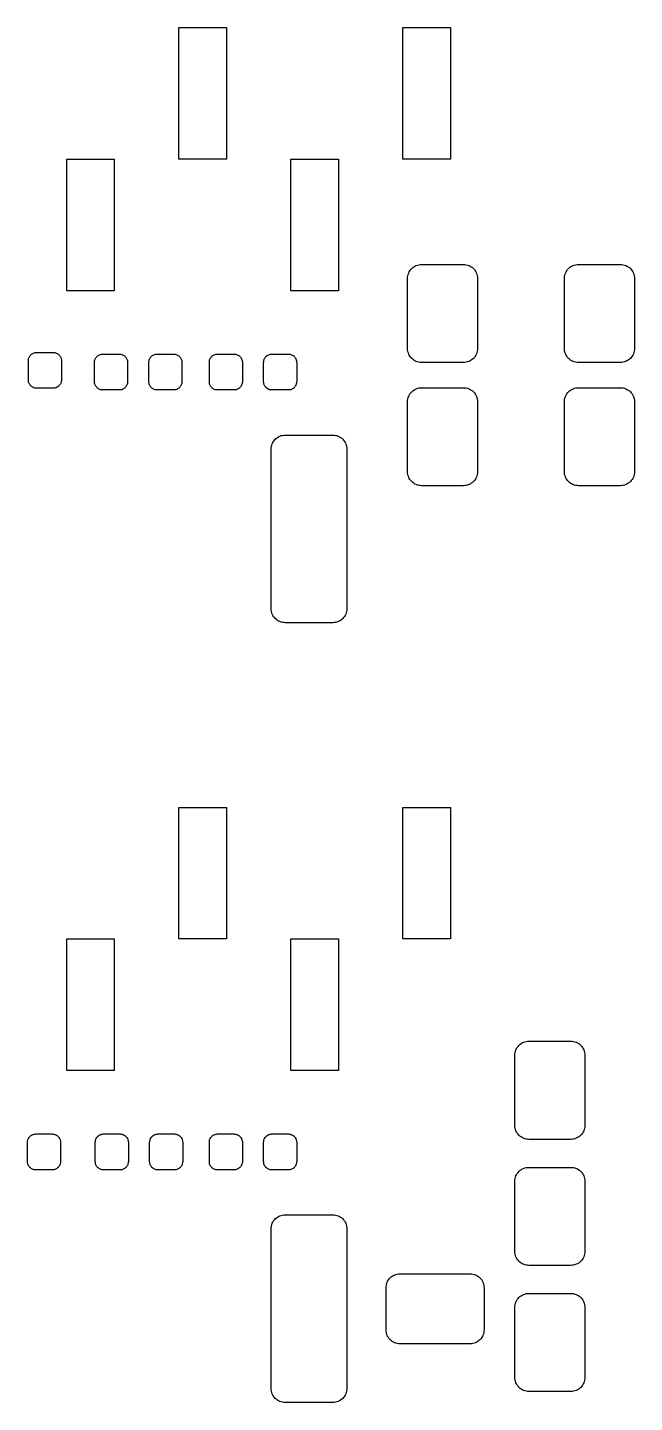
# Model space of a CAD drawing. Extents: x 0 to 58, y -40.2 to 0.4.
# Drawn here: x 29.47 to 40.31, y -24.15 to 0.39 of the extents above; entities that cross this region are included whole.
import ezdxf

# ---------------------------------------------------------------- set-up
doc = ezdxf.new("R2010")
doc.units = 0
doc.layers.get('0').update_dxf_attribs({"linetype": 'CONTINUOUS'})

msp = doc.modelspace()

# ---------------------------------------------------------------- linework, layer by layer
at = {"color": 7}
for points in [[(33.025049, -1.960281), (32.17415, -1.960281), (32.17415, 0.389217), (33.025049, 0.389217)], [(37.023005, -1.960281), (36.174646, -1.960281), (36.174646, 0.389217), (37.023005, 0.389217)], [(31.023531, -4.309779), (30.175172, -4.309779), (30.175172, -1.960281), (31.023531, -1.960281)], [(35.024027, -4.309779), (34.173128, -4.309779), (34.173128, -1.960281), (35.024027, -1.960281)], [(37.282085, -3.839879), (37.307485, -3.844959), (37.330345, -3.850039), (37.353205, -3.857659), (37.376065, -3.867819), (37.396385, -3.880519), (37.416705, -3.895759), (37.434485, -3.913539), (37.452265, -3.931319), (37.467505, -3.951639), (37.480205, -3.971959), (37.490365, -3.994819), (37.497985, -4.017679), (37.503065, -4.040539), (37.508145, -4.065939), (37.508145, -4.088799), (37.508145, -5.338478), (37.508145, -5.363878), (37.503065, -5.389278), (37.497985, -5.412138), (37.490365, -5.434998), (37.480205, -5.457858), (37.467505, -5.478178), (37.452265, -5.498498), (37.434485, -5.516278), (37.416705, -5.531518), (37.396385, -5.546758), (37.376065, -5.559458), (37.353205, -5.569618), (37.330345, -5.579778), (37.307485, -5.584858), (37.282085, -5.587398), (37.259225, -5.589938), (36.507386, -5.589938), (36.484526, -5.587398), (36.459126, -5.584858), (36.436266, -5.579778), (36.413406, -5.569618), (36.390546, -5.559458), (36.370226, -5.546758), (36.349906, -5.531518), (36.332126, -5.516278), (36.314346, -5.498498), (36.301646, -5.478178), (36.288946, -5.457858), (36.278786, -5.434998), (36.268626, -5.412138), (36.263546, -5.389278), (36.258466, -5.363878), (36.258466, -5.338478), (36.258466, -4.088799), (36.258466, -4.065939), (36.263546, -4.040539), (36.268626, -4.017679), (36.278786, -3.994819), (36.288946, -3.971959), (36.301646, -3.951639), (36.314346, -3.931319), (36.332126, -3.913539), (36.349906, -3.895759), (36.370226, -3.880519), (36.390546, -3.867819), (36.413406, -3.857659), (36.436266, -3.850039), (36.459126, -3.844959), (36.484526, -3.839879), (36.507386, -3.839879), (37.259225, -3.839879)], [(40.083702, -3.839879), (40.106562, -3.844959), (40.131962, -3.850039), (40.154822, -3.857659), (40.175142, -3.867819), (40.198002, -3.880519), (40.218322, -3.895759), (40.236102, -3.913539), (40.251342, -3.931319), (40.266582, -3.951639), (40.279282, -3.971959), (40.289442, -3.994819), (40.297062, -4.017679), (40.304682, -4.040539), (40.307222, -4.065939), (40.309762, -4.088799), (40.309762, -5.338478), (40.307222, -5.363878), (40.304682, -5.389278), (40.297062, -5.412138), (40.289442, -5.434998), (40.279282, -5.457858), (40.266582, -5.478178), (40.251342, -5.498498), (40.236102, -5.516278), (40.218322, -5.531518), (40.198002, -5.546758), (40.175142, -5.559458), (40.154822, -5.569618), (40.131962, -5.579778), (40.106562, -5.584858), (40.083702, -5.587398), (40.058302, -5.589938), (39.309003, -5.589938), (39.283603, -5.587398), (39.260743, -5.584858), (39.235343, -5.579778), (39.212483, -5.569618), (39.189623, -5.559458), (39.169303, -5.546758), (39.148983, -5.531518), (39.131203, -5.516278), (39.115963, -5.498498), (39.100723, -5.478178), (39.088023, -5.457858), (39.077863, -5.434998), (39.070243, -5.412138), (39.062623, -5.389278), (39.060083, -5.363878), (39.057543, -5.338478), (39.057543, -4.088799), (39.060083, -4.065939), (39.062623, -4.040539), (39.070243, -4.017679), (39.077863, -3.994819), (39.088023, -3.971959), (39.100723, -3.951639), (39.115963, -3.931319), (39.131203, -3.913539), (39.148983, -3.895759), (39.169303, -3.880519), (39.189623, -3.867819), (39.212483, -3.857659), (39.235343, -3.850039), (39.260743, -3.844959), (39.283603, -3.839879), (39.309003, -3.839879), (40.058302, -3.839879)], [(29.946572, -5.412138), (29.959272, -5.412138), (29.974512, -5.417218), (29.987212, -5.422298), (30.002452, -5.427378), (30.012612, -5.434998), (30.025312, -5.442618), (30.035472, -5.452778), (30.045632, -5.462938), (30.053252, -5.475638), (30.060872, -5.488338), (30.068492, -5.501038), (30.073572, -5.513738), (30.076112, -5.528978), (30.078652, -5.544218), (30.078652, -5.556918), (30.078652, -5.902357), (30.078652, -5.917597), (30.076112, -5.930297), (30.073572, -5.945537), (30.068492, -5.958237), (30.060872, -5.970937), (30.053252, -5.983637), (30.045632, -5.996337), (30.035472, -6.006497), (30.025312, -6.016657), (30.012612, -6.024277), (30.002452, -6.031897), (29.987212, -6.039517), (29.974512, -6.044597), (29.959272, -6.047137), (29.946572, -6.049677), (29.931332, -6.049677), (29.636692, -6.049677), (29.621452, -6.049677), (29.608752, -6.047137), (29.593512, -6.044597), (29.580812, -6.039517), (29.568112, -6.031897), (29.555412, -6.024277), (29.542712, -6.016657), (29.532552, -6.006497), (29.522392, -5.996337), (29.514772, -5.983637), (29.507152, -5.970937), (29.499532, -5.958237), (29.494452, -5.945537), (29.491912, -5.930297), (29.489372, -5.917597), (29.489372, -5.902357), (29.489372, -5.556918), (29.489372, -5.544218), (29.491912, -5.528978), (29.494452, -5.513738), (29.499532, -5.501038), (29.507152, -5.488338), (29.514772, -5.475638), (29.522392, -5.462938), (29.532552, -5.452778), (29.542712, -5.442618), (29.555412, -5.434998), (29.568112, -5.427378), (29.580812, -5.422298), (29.593512, -5.417218), (29.608752, -5.412138), (29.621452, -5.412138), (29.636692, -5.409598), (29.931332, -5.409598)], [(31.125131, -5.440078), (31.140371, -5.442618), (31.155611, -5.447698), (31.168311, -5.450238), (31.181011, -5.457858), (31.193711, -5.465478), (31.206411, -5.473098), (31.216571, -5.483258), (31.226731, -5.493418), (31.234351, -5.506118), (31.241971, -5.518818), (31.247051, -5.531518), (31.252131, -5.544218), (31.257211, -5.559458), (31.259751, -5.572158), (31.259751, -5.587398), (31.259751, -5.932837), (31.259751, -5.948077), (31.257211, -5.960777), (31.252131, -5.976017), (31.247051, -5.988717), (31.241971, -6.001417), (31.234351, -6.014117), (31.226731, -6.026817), (31.216571, -6.036977), (31.206411, -6.047137), (31.193711, -6.054757), (31.181011, -6.062377), (31.168311, -6.069997), (31.155611, -6.075077), (31.140371, -6.077617), (31.125131, -6.080157), (31.112431, -6.080157), (30.817791, -6.080157), (30.802551, -6.080157), (30.787311, -6.077617), (30.774611, -6.075077), (30.759371, -6.069997), (30.746671, -6.062377), (30.733971, -6.054757), (30.723811, -6.047137), (30.713651, -6.036977), (30.703491, -6.026817), (30.693331, -6.014117), (30.685711, -6.001417), (30.680631, -5.988717), (30.675551, -5.976017), (30.673011, -5.960777), (30.670471, -5.948077), (30.670471, -5.932837), (30.670471, -5.587398), (30.670471, -5.572158), (30.673011, -5.559458), (30.675551, -5.544218), (30.680631, -5.531518), (30.685711, -5.518818), (30.693331, -5.506118), (30.703491, -5.493418), (30.713651, -5.483258), (30.723811, -5.473098), (30.733971, -5.465478), (30.746671, -5.457858), (30.759371, -5.450238), (30.774611, -5.447698), (30.787311, -5.442618), (30.802551, -5.440078), (30.817791, -5.440078), (31.112431, -5.440078)], [(32.09541, -5.440078), (32.11065, -5.442618), (32.12335, -5.447698), (32.13859, -5.450238), (32.15129, -5.457858), (32.16399, -5.465478), (32.17415, -5.473098), (32.18685, -5.483258), (32.19447, -5.493418), (32.20463, -5.506118), (32.21225, -5.518818), (32.21733, -5.531518), (32.22241, -5.544218), (32.22749, -5.559458), (32.22749, -5.572158), (32.23003, -5.587398), (32.23003, -5.932837), (32.22749, -5.948077), (32.22749, -5.960777), (32.22241, -5.976017), (32.21733, -5.988717), (32.21225, -6.001417), (32.20463, -6.014117), (32.19447, -6.026817), (32.18685, -6.036977), (32.17415, -6.047137), (32.16399, -6.054757), (32.15129, -6.062377), (32.13859, -6.069997), (32.12335, -6.075077), (32.11065, -6.077617), (32.09541, -6.080157), (32.08271, -6.080157), (31.78553, -6.080157), (31.77283, -6.080157), (31.75759, -6.077617), (31.74489, -6.075077), (31.72965, -6.069997), (31.71695, -6.062377), (31.70425, -6.054757), (31.69409, -6.047137), (31.68139, -6.036977), (31.67377, -6.026817), (31.66361, -6.014117), (31.65599, -6.001417), (31.65091, -5.988717), (31.64583, -5.976017), (31.64329, -5.960777), (31.64075, -5.948077), (31.63821, -5.932837), (31.63821, -5.587398), (31.64075, -5.572158), (31.64329, -5.559458), (31.64583, -5.544218), (31.65091, -5.531518), (31.65599, -5.518818), (31.66361, -5.506118), (31.67377, -5.493418), (31.68139, -5.483258), (31.69409, -5.473098), (31.70425, -5.465478), (31.71695, -5.457858), (31.72965, -5.450238), (31.74489, -5.447698), (31.75759, -5.442618), (31.77283, -5.440078), (31.78553, -5.440078), (32.08271, -5.440078)], [(33.174909, -5.440078), (33.190149, -5.442618), (33.205389, -5.447698), (33.218089, -5.450238), (33.230789, -5.457858), (33.243489, -5.465478), (33.256189, -5.473098), (33.266349, -5.483258), (33.276509, -5.493418), (33.284129, -5.506118), (33.291749, -5.518818), (33.296829, -5.531518), (33.301909, -5.544218), (33.306989, -5.559458), (33.309529, -5.572158), (33.309529, -5.587398), (33.309529, -5.932837), (33.309529, -5.948077), (33.306989, -5.960777), (33.301909, -5.976017), (33.296829, -5.988717), (33.291749, -6.001417), (33.284129, -6.014117), (33.276509, -6.026817), (33.266349, -6.036977), (33.256189, -6.047137), (33.243489, -6.054757), (33.230789, -6.062377), (33.218089, -6.069997), (33.205389, -6.075077), (33.190149, -6.077617), (33.174909, -6.080157), (33.162209, -6.080157), (32.867569, -6.080157), (32.852329, -6.080157), (32.837089, -6.077617), (32.824389, -6.075077), (32.809149, -6.069997), (32.796449, -6.062377), (32.783749, -6.054757), (32.773589, -6.047137), (32.763429, -6.036977), (32.753269, -6.026817), (32.743109, -6.014117), (32.735489, -6.001417), (32.730409, -5.988717), (32.725329, -5.976017), (32.722789, -5.960777), (32.720249, -5.948077), (32.720249, -5.932837), (32.720249, -5.587398), (32.720249, -5.572158), (32.722789, -5.559458), (32.725329, -5.544218), (32.730409, -5.531518), (32.735489, -5.518818), (32.743109, -5.506118), (32.753269, -5.493418), (32.763429, -5.483258), (32.773589, -5.473098), (32.783749, -5.465478), (32.796449, -5.457858), (32.809149, -5.450238), (32.824389, -5.447698), (32.837089, -5.442618), (32.852329, -5.440078), (32.867569, -5.440078), (33.162209, -5.440078)], [(34.145188, -5.440078), (34.160428, -5.442618), (34.175668, -5.447698), (34.188368, -5.450238), (34.201068, -5.457858), (34.213768, -5.465478), (34.226468, -5.473098), (34.236628, -5.483258), (34.246788, -5.493418), (34.254408, -5.506118), (34.262028, -5.518818), (34.267108, -5.531518), (34.272188, -5.544218), (34.277268, -5.559458), (34.277268, -5.572158), (34.279808, -5.587398), (34.279808, -5.932837), (34.277268, -5.948077), (34.277268, -5.960777), (34.272188, -5.976017), (34.267108, -5.988717), (34.262028, -6.001417), (34.254408, -6.014117), (34.246788, -6.026817), (34.236628, -6.036977), (34.226468, -6.047137), (34.213768, -6.054757), (34.201068, -6.062377), (34.188368, -6.069997), (34.175668, -6.075077), (34.160428, -6.077617), (34.145188, -6.080157), (34.132488, -6.080157), (33.837848, -6.080157), (33.822608, -6.080157), (33.807368, -6.077617), (33.794668, -6.075077), (33.779428, -6.069997), (33.766728, -6.062377), (33.754028, -6.054757), (33.743868, -6.047137), (33.731168, -6.036977), (33.723548, -6.026817), (33.713388, -6.014117), (33.705768, -6.001417), (33.700688, -5.988717), (33.695608, -5.976017), (33.693068, -5.960777), (33.690528, -5.948077), (33.687988, -5.932837), (33.687988, -5.587398), (33.690528, -5.572158), (33.693068, -5.559458), (33.695608, -5.544218), (33.700688, -5.531518), (33.705768, -5.518818), (33.713388, -5.506118), (33.723548, -5.493418), (33.731168, -5.483258), (33.743868, -5.473098), (33.754028, -5.465478), (33.766728, -5.457858), (33.779428, -5.450238), (33.794668, -5.447698), (33.807368, -5.442618), (33.822608, -5.440078), (33.837848, -5.440078), (34.132488, -5.440078)], [(37.282085, -6.039517), (37.307485, -6.044597), (37.330345, -6.049677), (37.353205, -6.057297), (37.376065, -6.069997), (37.396385, -6.082697), (37.416705, -6.095397), (37.434485, -6.113177), (37.452265, -6.130957), (37.467505, -6.151277), (37.480205, -6.171597), (37.490365, -6.194457), (37.497985, -6.217317), (37.503065, -6.240177), (37.508145, -6.265577), (37.508145, -6.288437), (37.508145, -7.540656), (37.508145, -7.563516), (37.503065, -7.588916), (37.497985, -7.611776), (37.490365, -7.634636), (37.480205, -7.657496), (37.467505, -7.677816), (37.452265, -7.698136), (37.434485, -7.715916), (37.416705, -7.733696), (37.396385, -7.746396), (37.376065, -7.759096), (37.353205, -7.769256), (37.330345, -7.779416), (37.307485, -7.784496), (37.282085, -7.787036), (37.259225, -7.789576), (36.507386, -7.789576), (36.484526, -7.787036), (36.459126, -7.784496), (36.436266, -7.779416), (36.413406, -7.769256), (36.390546, -7.759096), (36.370226, -7.746396), (36.349906, -7.733696), (36.332126, -7.715916), (36.314346, -7.698136), (36.301646, -7.677816), (36.288946, -7.657496), (36.278786, -7.634636), (36.268626, -7.611776), (36.263546, -7.588916), (36.258466, -7.563516), (36.258466, -7.540656), (36.258466, -6.288437), (36.258466, -6.265577), (36.263546, -6.240177), (36.268626, -6.217317), (36.278786, -6.194457), (36.288946, -6.171597), (36.301646, -6.151277), (36.314346, -6.130957), (36.332126, -6.113177), (36.349906, -6.095397), (36.370226, -6.082697), (36.390546, -6.069997), (36.413406, -6.057297), (36.436266, -6.049677), (36.459126, -6.044597), (36.484526, -6.039517), (36.507386, -6.039517), (37.259225, -6.039517)], [(40.083702, -6.039517), (40.106562, -6.044597), (40.131962, -6.049677), (40.154822, -6.057297), (40.175142, -6.069997), (40.198002, -6.082697), (40.218322, -6.095397), (40.236102, -6.113177), (40.251342, -6.130957), (40.266582, -6.151277), (40.279282, -6.171597), (40.289442, -6.194457), (40.297062, -6.217317), (40.304682, -6.240177), (40.307222, -6.265577), (40.309762, -6.288437), (40.309762, -7.540656), (40.307222, -7.563516), (40.304682, -7.588916), (40.297062, -7.611776), (40.289442, -7.634636), (40.279282, -7.657496), (40.266582, -7.677816), (40.251342, -7.698136), (40.236102, -7.715916), (40.218322, -7.733696), (40.198002, -7.746396), (40.175142, -7.759096), (40.154822, -7.769256), (40.131962, -7.779416), (40.106562, -7.784496), (40.083702, -7.787036), (40.058302, -7.789576), (39.309003, -7.789576), (39.283603, -7.787036), (39.260743, -7.784496), (39.235343, -7.779416), (39.212483, -7.769256), (39.189623, -7.759096), (39.169303, -7.746396), (39.148983, -7.733696), (39.131203, -7.715916), (39.115963, -7.698136), (39.100723, -7.677816), (39.088023, -7.657496), (39.077863, -7.634636), (39.070243, -7.611776), (39.062623, -7.588916), (39.060083, -7.563516), (39.057543, -7.540656), (39.057543, -6.288437), (39.060083, -6.265577), (39.062623, -6.240177), (39.070243, -6.217317), (39.077863, -6.194457), (39.088023, -6.171597), (39.100723, -6.151277), (39.115963, -6.130957), (39.131203, -6.113177), (39.148983, -6.095397), (39.169303, -6.082697), (39.189623, -6.069997), (39.212483, -6.057297), (39.235343, -6.049677), (39.260743, -6.044597), (39.283603, -6.039517), (39.309003, -6.039517), (40.058302, -6.039517)], [(34.947827, -6.885336), (34.973227, -6.890416), (34.996087, -6.895496), (35.018947, -6.903116), (35.041807, -6.915816), (35.062127, -6.928516), (35.082447, -6.941216), (35.100227, -6.958996), (35.118007, -6.976776), (35.133247, -6.997096), (35.145947, -7.017416), (35.156107, -7.040276), (35.163727, -7.063136), (35.168807, -7.085996), (35.173887, -7.111396), (35.173887, -7.134256), (35.173887, -9.984134), (35.173887, -10.009534), (35.168807, -10.034933), (35.163727, -10.057793), (35.156107, -10.080653), (35.145947, -10.103513), (35.133247, -10.123833), (35.118007, -10.144153), (35.100227, -10.161933), (35.082447, -10.177173), (35.062127, -10.192413), (35.041807, -10.205113), (35.018947, -10.215273), (34.996087, -10.225433), (34.973227, -10.230513), (34.947827, -10.233053), (34.924967, -10.235593), (34.074068, -10.235593), (34.048668, -10.233053), (34.025808, -10.230513), (34.000408, -10.225433), (33.977548, -10.215273), (33.957228, -10.205113), (33.934368, -10.192413), (33.916588, -10.177173), (33.896268, -10.161933), (33.881028, -10.144153), (33.865788, -10.123833), (33.853088, -10.103513), (33.842928, -10.080653), (33.835308, -10.057793), (33.830228, -10.034933), (33.825148, -10.009534), (33.825148, -9.984134), (33.825148, -7.134256), (33.825148, -7.111396), (33.830228, -7.085996), (33.835308, -7.063136), (33.842928, -7.040276), (33.853088, -7.017416), (33.865788, -6.997096), (33.881028, -6.976776), (33.896268, -6.958996), (33.916588, -6.941216), (33.934368, -6.928516), (33.957228, -6.915816), (33.977548, -6.903116), (34.000408, -6.895496), (34.025808, -6.890416), (34.048668, -6.885336), (34.074068, -6.885336), (34.924967, -6.885336)], [(33.025049, -15.879468), (32.17415, -15.879468), (32.17415, -13.52997), (33.025049, -13.52997)], [(37.023005, -15.879468), (36.174646, -15.879468), (36.174646, -13.52997), (37.023005, -13.52997)], [(31.023531, -18.228966), (30.175172, -18.228966), (30.175172, -15.879468), (31.023531, -15.879468)], [(35.024027, -18.228966), (34.173128, -18.228966), (34.173128, -15.879468), (35.024027, -15.879468)], [(39.199783, -17.705726), (39.222643, -17.710806), (39.245503, -17.715886), (39.270903, -17.723506), (39.291223, -17.733666), (39.314083, -17.746366), (39.331863, -17.761606), (39.352183, -17.779386), (39.367423, -17.797166), (39.382663, -17.817486), (39.395363, -17.837806), (39.405523, -17.860666), (39.413143, -17.883526), (39.418223, -17.906386), (39.423303, -17.931786), (39.423303, -17.954646), (39.423303, -19.204325), (39.423303, -19.229725), (39.418223, -19.255125), (39.413143, -19.277985), (39.405523, -19.300845), (39.395363, -19.323705), (39.382663, -19.344025), (39.367423, -19.364345), (39.352183, -19.382125), (39.331863, -19.397365), (39.314083, -19.412605), (39.291223, -19.425305), (39.270903, -19.435465), (39.245503, -19.445625), (39.222643, -19.450705), (39.199783, -19.453245), (39.174383, -19.455785), (38.425084, -19.455785), (38.399684, -19.453245), (38.374284, -19.450705), (38.351424, -19.445625), (38.328564, -19.435465), (38.305704, -19.425305), (38.285384, -19.412605), (38.265064, -19.397365), (38.247284, -19.382125), (38.232044, -19.364345), (38.216804, -19.344025), (38.204104, -19.323705), (38.193944, -19.300845), (38.183784, -19.277985), (38.178704, -19.255125), (38.176164, -19.229725), (38.173624, -19.204325), (38.173624, -17.954646), (38.176164, -17.931786), (38.178704, -17.906386), (38.183784, -17.883526), (38.193944, -17.860666), (38.204104, -17.837806), (38.216804, -17.817486), (38.232044, -17.797166), (38.247284, -17.779386), (38.265064, -17.761606), (38.285384, -17.746366), (38.305704, -17.733666), (38.328564, -17.723506), (38.351424, -17.715886), (38.374284, -17.710806), (38.399684, -17.705726), (38.425084, -17.705726), (39.174383, -17.705726)], [(29.931332, -19.361805), (29.946572, -19.361805), (29.959272, -19.366885), (29.971972, -19.371965), (29.987212, -19.377045), (29.999912, -19.384665), (30.010072, -19.394825), (30.020232, -19.402445), (30.030392, -19.415145), (30.040552, -19.425305), (30.045632, -19.438005), (30.053252, -19.450705), (30.058332, -19.465945), (30.060872, -19.478645), (30.063412, -19.493885), (30.063412, -19.506585), (30.063412, -19.852024), (30.063412, -19.867264), (30.060872, -19.882504), (30.058332, -19.895204), (30.053252, -19.907904), (30.045632, -19.923144), (30.040552, -19.935844), (30.030392, -19.946004), (30.020232, -19.956164), (30.010072, -19.966324), (29.999912, -19.976484), (29.987212, -19.981564), (29.971972, -19.989184), (29.959272, -19.994264), (29.946572, -19.996804), (29.931332, -19.999344), (29.916092, -19.999344), (29.621452, -19.999344), (29.606212, -19.999344), (29.593512, -19.996804), (29.578272, -19.994264), (29.565572, -19.989184), (29.552872, -19.981564), (29.540172, -19.976484), (29.527472, -19.966324), (29.517312, -19.956164), (29.507152, -19.946004), (29.499532, -19.935844), (29.491912, -19.923144), (29.484292, -19.907904), (29.481752, -19.895204), (29.476672, -19.882504), (29.474132, -19.867264), (29.474132, -19.852024), (29.474132, -19.506585), (29.474132, -19.493885), (29.476672, -19.478645), (29.481752, -19.465945), (29.484292, -19.450705), (29.491912, -19.438005), (29.499532, -19.425305), (29.507152, -19.415145), (29.517312, -19.402445), (29.527472, -19.394825), (29.540172, -19.384665), (29.552872, -19.377045), (29.565572, -19.371965), (29.578272, -19.366885), (29.593512, -19.361805), (29.606212, -19.361805), (29.621452, -19.359265), (29.916092, -19.359265)], [(31.140371, -19.361805), (31.155611, -19.361805), (31.168311, -19.366885), (31.183551, -19.371965), (31.196251, -19.377045), (31.208951, -19.384665), (31.219111, -19.394825), (31.231811, -19.402445), (31.241971, -19.415145), (31.249591, -19.425305), (31.257211, -19.438005), (31.262291, -19.450705), (31.267371, -19.465945), (31.272451, -19.478645), (31.272451, -19.493885), (31.274991, -19.506585), (31.274991, -19.852024), (31.272451, -19.867264), (31.272451, -19.882504), (31.267371, -19.895204), (31.262291, -19.907904), (31.257211, -19.923144), (31.249591, -19.935844), (31.241971, -19.946004), (31.231811, -19.956164), (31.219111, -19.966324), (31.208951, -19.976484), (31.196251, -19.981564), (31.183551, -19.989184), (31.168311, -19.994264), (31.155611, -19.996804), (31.140371, -19.999344), (31.127671, -19.999344), (30.830491, -19.999344), (30.817791, -19.999344), (30.802551, -19.996804), (30.789851, -19.994264), (30.774611, -19.989184), (30.761911, -19.981564), (30.749211, -19.976484), (30.739051, -19.966324), (30.726351, -19.956164), (30.718731, -19.946004), (30.708571, -19.935844), (30.700951, -19.923144), (30.695871, -19.907904), (30.690791, -19.895204), (30.688251, -19.882504), (30.685711, -19.867264), (30.683171, -19.852024), (30.683171, -19.506585), (30.685711, -19.493885), (30.688251, -19.478645), (30.690791, -19.465945), (30.695871, -19.450705), (30.700951, -19.438005), (30.708571, -19.425305), (30.718731, -19.415145), (30.726351, -19.402445), (30.739051, -19.394825), (30.749211, -19.384665), (30.761911, -19.377045), (30.774611, -19.371965), (30.789851, -19.366885), (30.802551, -19.361805), (30.817791, -19.361805), (30.830491, -19.359265), (31.127671, -19.359265)], [(32.11065, -19.361805), (32.12589, -19.361805), (32.13859, -19.366885), (32.15383, -19.371965), (32.16653, -19.377045), (32.17923, -19.384665), (32.18939, -19.394825), (32.20209, -19.402445), (32.20971, -19.415145), (32.21987, -19.425305), (32.22749, -19.438005), (32.23257, -19.450705), (32.23765, -19.465945), (32.24019, -19.478645), (32.24273, -19.493885), (32.24527, -19.506585), (32.24527, -19.852024), (32.24273, -19.867264), (32.24019, -19.882504), (32.23765, -19.895204), (32.23257, -19.907904), (32.22749, -19.923144), (32.21987, -19.935844), (32.20971, -19.946004), (32.20209, -19.956164), (32.18939, -19.966324), (32.17923, -19.976484), (32.16653, -19.981564), (32.15383, -19.989184), (32.13859, -19.994264), (32.12589, -19.996804), (32.11065, -19.999344), (32.09795, -19.999344), (31.80077, -19.999344), (31.78807, -19.999344), (31.77283, -19.996804), (31.76013, -19.994264), (31.74489, -19.989184), (31.73219, -19.981564), (31.71949, -19.976484), (31.70933, -19.966324), (31.69663, -19.956164), (31.68647, -19.946004), (31.67885, -19.935844), (31.67123, -19.923144), (31.66615, -19.907904), (31.66107, -19.895204), (31.65599, -19.882504), (31.65599, -19.867264), (31.65345, -19.852024), (31.65345, -19.506585), (31.65599, -19.493885), (31.65599, -19.478645), (31.66107, -19.465945), (31.66615, -19.450705), (31.67123, -19.438005), (31.67885, -19.425305), (31.68647, -19.415145), (31.69663, -19.402445), (31.70933, -19.394825), (31.71949, -19.384665), (31.73219, -19.377045), (31.74489, -19.371965), (31.76013, -19.366885), (31.77283, -19.361805), (31.78807, -19.361805), (31.80077, -19.359265), (32.09795, -19.359265)], [(33.174909, -19.361805), (33.190149, -19.361805), (33.205389, -19.366885), (33.218089, -19.371965), (33.230789, -19.377045), (33.243489, -19.384665), (33.256189, -19.394825), (33.266349, -19.402445), (33.276509, -19.415145), (33.284129, -19.425305), (33.291749, -19.438005), (33.296829, -19.450705), (33.301909, -19.465945), (33.306989, -19.478645), (33.309529, -19.493885), (33.309529, -19.506585), (33.309529, -19.852024), (33.309529, -19.867264), (33.306989, -19.882504), (33.301909, -19.895204), (33.296829, -19.907904), (33.291749, -19.923144), (33.284129, -19.935844), (33.276509, -19.946004), (33.266349, -19.956164), (33.256189, -19.966324), (33.243489, -19.976484), (33.230789, -19.981564), (33.218089, -19.989184), (33.205389, -19.994264), (33.190149, -19.996804), (33.174909, -19.999344), (33.162209, -19.999344), (32.867569, -19.999344), (32.852329, -19.999344), (32.837089, -19.996804), (32.824389, -19.994264), (32.809149, -19.989184), (32.796449, -19.981564), (32.783749, -19.976484), (32.773589, -19.966324), (32.763429, -19.956164), (32.753269, -19.946004), (32.743109, -19.935844), (32.735489, -19.923144), (32.730409, -19.907904), (32.725329, -19.895204), (32.722789, -19.882504), (32.720249, -19.867264), (32.720249, -19.852024), (32.720249, -19.506585), (32.720249, -19.493885), (32.722789, -19.478645), (32.725329, -19.465945), (32.730409, -19.450705), (32.735489, -19.438005), (32.743109, -19.425305), (32.753269, -19.415145), (32.763429, -19.402445), (32.773589, -19.394825), (32.783749, -19.384665), (32.796449, -19.377045), (32.809149, -19.371965), (32.824389, -19.366885), (32.837089, -19.361805), (32.852329, -19.361805), (32.867569, -19.359265), (33.162209, -19.359265)], [(34.145188, -19.361805), (34.160428, -19.361805), (34.175668, -19.366885), (34.188368, -19.371965), (34.201068, -19.377045), (34.213768, -19.384665), (34.226468, -19.394825), (34.236628, -19.402445), (34.246788, -19.415145), (34.254408, -19.425305), (34.262028, -19.438005), (34.267108, -19.450705), (34.272188, -19.465945), (34.277268, -19.478645), (34.277268, -19.493885), (34.279808, -19.506585), (34.279808, -19.852024), (34.277268, -19.867264), (34.277268, -19.882504), (34.272188, -19.895204), (34.267108, -19.907904), (34.262028, -19.923144), (34.254408, -19.935844), (34.246788, -19.946004), (34.236628, -19.956164), (34.226468, -19.966324), (34.213768, -19.976484), (34.201068, -19.981564), (34.188368, -19.989184), (34.175668, -19.994264), (34.160428, -19.996804), (34.145188, -19.999344), (34.132488, -19.999344), (33.837848, -19.999344), (33.822608, -19.999344), (33.807368, -19.996804), (33.794668, -19.994264), (33.779428, -19.989184), (33.766728, -19.981564), (33.754028, -19.976484), (33.743868, -19.966324), (33.731168, -19.956164), (33.723548, -19.946004), (33.713388, -19.935844), (33.705768, -19.923144), (33.700688, -19.907904), (33.695608, -19.895204), (33.693068, -19.882504), (33.690528, -19.867264), (33.687988, -19.852024), (33.687988, -19.506585), (33.690528, -19.493885), (33.693068, -19.478645), (33.695608, -19.465945), (33.700688, -19.450705), (33.705768, -19.438005), (33.713388, -19.425305), (33.723548, -19.415145), (33.731168, -19.402445), (33.743868, -19.394825), (33.754028, -19.384665), (33.766728, -19.377045), (33.779428, -19.371965), (33.794668, -19.366885), (33.807368, -19.361805), (33.822608, -19.361805), (33.837848, -19.359265), (34.132488, -19.359265)], [(39.199783, -19.956164), (39.222643, -19.958704), (39.245503, -19.966324), (39.270903, -19.973944), (39.291223, -19.984104), (39.314083, -19.996804), (39.331863, -20.012044), (39.352183, -20.027284), (39.367423, -20.047604), (39.382663, -20.065384), (39.395363, -20.088244), (39.405523, -20.108564), (39.413143, -20.131424), (39.418223, -20.156824), (39.423303, -20.179684), (39.423303, -20.205084), (39.423303, -21.454763), (39.423303, -21.480163), (39.418223, -21.503023), (39.413143, -21.528423), (39.405523, -21.551283), (39.395363, -21.574143), (39.382663, -21.594463), (39.367423, -21.614783), (39.352183, -21.632563), (39.331863, -21.647803), (39.314083, -21.663043), (39.291223, -21.675743), (39.270903, -21.685903), (39.245503, -21.693523), (39.222643, -21.701143), (39.199783, -21.703683), (39.174383, -21.706223), (38.425084, -21.706223), (38.399684, -21.703683), (38.374284, -21.701143), (38.351424, -21.693523), (38.328564, -21.685903), (38.305704, -21.675743), (38.285384, -21.663043), (38.265064, -21.647803), (38.247284, -21.632563), (38.232044, -21.614783), (38.216804, -21.594463), (38.204104, -21.574143), (38.193944, -21.551283), (38.183784, -21.528423), (38.178704, -21.503023), (38.176164, -21.480163), (38.173624, -21.454763), (38.173624, -20.205084), (38.176164, -20.179684), (38.178704, -20.156824), (38.183784, -20.131424), (38.193944, -20.108564), (38.204104, -20.088244), (38.216804, -20.065384), (38.232044, -20.047604), (38.247284, -20.027284), (38.265064, -20.012044), (38.285384, -19.996804), (38.305704, -19.984104), (38.328564, -19.973944), (38.351424, -19.966324), (38.374284, -19.958704), (38.399684, -19.956164), (38.425084, -19.956164), (39.174383, -19.956164)], [(34.947827, -20.801983), (34.973227, -20.807063), (34.996087, -20.812143), (35.018947, -20.819763), (35.041807, -20.829923), (35.062127, -20.842623), (35.082447, -20.857863), (35.100227, -20.875643), (35.118007, -20.893423), (35.133247, -20.911203), (35.143407, -20.934063), (35.156107, -20.954383), (35.163727, -20.979783), (35.168807, -21.002643), (35.173887, -21.025503), (35.173887, -21.050903), (35.173887, -23.90078), (35.173887, -23.92618), (35.168807, -23.94904), (35.163727, -23.97444), (35.156107, -23.9973), (35.143407, -24.02016), (35.133247, -24.04048), (35.118007, -24.0608), (35.100227, -24.07858), (35.082447, -24.09382), (35.062127, -24.10906), (35.041807, -24.12176), (35.018947, -24.13192), (34.996087, -24.13954), (34.973227, -24.14716), (34.947827, -24.1497), (34.924967, -24.15224), (34.074068, -24.15224), (34.048668, -24.1497), (34.025808, -24.14716), (34.000408, -24.13954), (33.977548, -24.13192), (33.957228, -24.12176), (33.934368, -24.10906), (33.916588, -24.09382), (33.896268, -24.07858), (33.881028, -24.0608), (33.865788, -24.04048), (33.853088, -24.02016), (33.842928, -23.9973), (33.835308, -23.97444), (33.830228, -23.94904), (33.825148, -23.92618), (33.825148, -23.90078), (33.825148, -21.050903), (33.825148, -21.025503), (33.830228, -21.002643), (33.835308, -20.979783), (33.842928, -20.954383), (33.853088, -20.934063), (33.865788, -20.911203), (33.881028, -20.893423), (33.896268, -20.875643), (33.916588, -20.857863), (33.934368, -20.842623), (33.957228, -20.829923), (33.977548, -20.819763), (34.000408, -20.812143), (34.025808, -20.807063), (34.048668, -20.801983), (34.074068, -20.801983), (34.924967, -20.801983)], [(37.398925, -21.856082), (37.421785, -21.861162), (37.447185, -21.866242), (37.470045, -21.873862), (37.492905, -21.884022), (37.513225, -21.896722), (37.533545, -21.911962), (37.551325, -21.927202), (37.566565, -21.947522), (37.581805, -21.965302), (37.594505, -21.988162), (37.604665, -22.008482), (37.612285, -22.031342), (37.619905, -22.056742), (37.622445, -22.079602), (37.624985, -22.105002), (37.624985, -22.854301), (37.622445, -22.879701), (37.619905, -22.905101), (37.612285, -22.927961), (37.604665, -22.950821), (37.594505, -22.973681), (37.581805, -22.994001), (37.566565, -23.014321), (37.551325, -23.032101), (37.533545, -23.047341), (37.513225, -23.062581), (37.492905, -23.075281), (37.470045, -23.085441), (37.447185, -23.095601), (37.421785, -23.100681), (37.398925, -23.103221), (37.373525, -23.105761), (36.123846, -23.105761), (36.098446, -23.103221), (36.075586, -23.100681), (36.052726, -23.095601), (36.027326, -23.085441), (36.007006, -23.075281), (35.984146, -23.062581), (35.966366, -23.047341), (35.948586, -23.032101), (35.930806, -23.014321), (35.915566, -22.994001), (35.902866, -22.973681), (35.892706, -22.950821), (35.885086, -22.927961), (35.880006, -22.905101), (35.874926, -22.879701), (35.874926, -22.854301), (35.874926, -22.105002), (35.874926, -22.079602), (35.880006, -22.056742), (35.885086, -22.031342), (35.892706, -22.008482), (35.902866, -21.988162), (35.915566, -21.965302), (35.930806, -21.947522), (35.948586, -21.927202), (35.966366, -21.911962), (35.984146, -21.896722), (36.007006, -21.884022), (36.027326, -21.873862), (36.052726, -21.866242), (36.075586, -21.861162), (36.098446, -21.856082), (36.123846, -21.856082), (37.373525, -21.856082)], [(39.199783, -22.206602), (39.222643, -22.209142), (39.245503, -22.216762), (39.270903, -22.224382), (39.291223, -22.234542), (39.314083, -22.247242), (39.331863, -22.262482), (39.352183, -22.277722), (39.367423, -22.295502), (39.382663, -22.315822), (39.395363, -22.336142), (39.405523, -22.359002), (39.413143, -22.381862), (39.418223, -22.407262), (39.423303, -22.430122), (39.423303, -22.455522), (39.423303, -23.705201), (39.423303, -23.730601), (39.418223, -23.753461), (39.413143, -23.778861), (39.405523, -23.801721), (39.395363, -23.822041), (39.382663, -23.844901), (39.367423, -23.86268), (39.352183, -23.883), (39.331863, -23.89824), (39.314083, -23.91348), (39.291223, -23.92618), (39.270903, -23.93634), (39.245503, -23.94396), (39.222643, -23.95158), (39.199783, -23.95412), (39.174383, -23.95412), (38.425084, -23.95412), (38.399684, -23.95412), (38.374284, -23.95158), (38.351424, -23.94396), (38.328564, -23.93634), (38.305704, -23.92618), (38.285384, -23.91348), (38.265064, -23.89824), (38.247284, -23.883), (38.232044, -23.86268), (38.216804, -23.844901), (38.204104, -23.822041), (38.193944, -23.801721), (38.183784, -23.778861), (38.178704, -23.753461), (38.176164, -23.730601), (38.173624, -23.705201), (38.173624, -22.455522), (38.176164, -22.430122), (38.178704, -22.407262), (38.183784, -22.381862), (38.193944, -22.359002), (38.204104, -22.336142), (38.216804, -22.315822), (38.232044, -22.295502), (38.247284, -22.277722), (38.265064, -22.262482), (38.285384, -22.247242), (38.305704, -22.234542), (38.328564, -22.224382), (38.351424, -22.216762), (38.374284, -22.209142), (38.399684, -22.206602), (38.425084, -22.204062), (39.174383, -22.204062)]]:
    msp.add_lwpolyline(points, close=True, dxfattribs=at)

doc.saveas('drawing.dxf')
